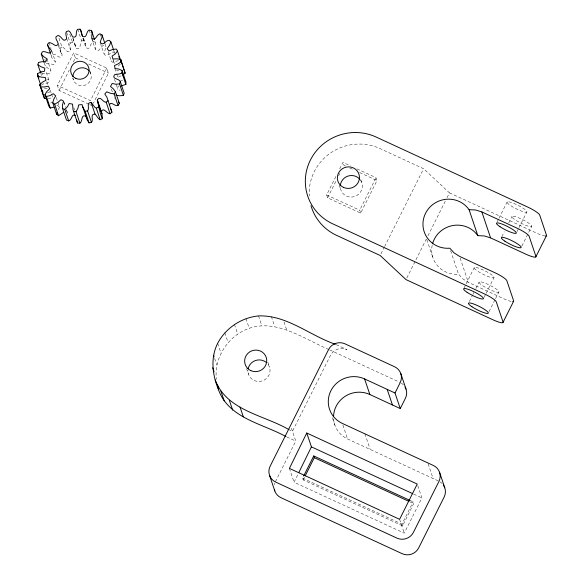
<?xml version="1.0" encoding="UTF-8"?>
<svg xmlns="http://www.w3.org/2000/svg" width="584" height="584" viewBox="0 0 584 584"><rect width="100%" height="100%" fill="white"/><g stroke="black" fill="none" stroke-linecap="round" stroke-linejoin="round"><path stroke-width="0.44" stroke-dasharray="2.92 2.19" d="M328.858 349.539C300.132 337.077 268.596 313.112 237.739 334.15C223.38 344.151 214.277 361.7 216.372 379.279M105.105 44.048L105.938 46.523L103.857 45.377C100.141 45.873 99.842 53.239 95.703 49.728C95.484 47.085 96.528 43.34 94.842 40.5M118.428 60.707C115.683 60.787 111.23 64.773 111.106 59.488M46.997 58.801L50.881 70.343C51.136 76.088 45.114 71.555 42.267 74.058L41.968 75.599M118.391 77.066L122.136 75.365M58.349 43.523L62.233 55.057C59.809 60.583 56.641 53.597 52.94 54.166L51.334 55.947C51.071 59.634 58.342 61.276 53.889 64.539C51.662 64.583 48.859 62.641 46.216 63.422L45.151 65.547L44.318 63.072M66.649 32.397L70.255 43.114C68.08 46.129 73.307 51.326 67.832 51.83C65.934 50.764 64.59 47.64 61.948 46.983L58.342 36.266M105.806 48.29C101.448 58.152 107.091 55.619 113.143 51.866L114.814 53.524M67.445 113.194L65.751 107.733M114.449 97.71L114.654 98.419M77.701 29.295L81.585 40.829C79.074 43.282 81.811 50.662 76.219 48.253L72.336 36.712M417.794 485.698L421.904 497.911L404.252 533.163L294.059 482.245L298.402 473.398M88.841 104.171L59.086 90.425L57.385 85.381L73.679 52.845L106.741 68.116L108.442 73.168L93.367 103.258M59.086 90.425L69.27 70.095M73.343 61.955L75.38 57.889L73.679 52.845M106.741 68.116L90.447 100.652L57.385 85.381M356.992 168.885L376.001 177.675L376.972 180.558L360.678 213.094L327.617 197.815L326.646 194.932L336.421 175.412M339.684 168.907L342.939 162.396L350.378 165.834M327.617 197.815L336.581 179.923M338.618 175.857L339.837 173.419M360.678 213.094L359.707 210.211L376.001 177.675M380.965 253.857L384.214 247.375M384.622 246.565L423.604 168.718L380.082 148.606A49.297 47.771 -18.6 0 0 309.316 196.042M275.392 481.764L295.767 441.095L290.796 426.335M409.851 500.357L413.136 501.875L413.72 503.605L402.588 525.841L303.176 479.909L302.592 478.179L303.388 476.588M303.176 479.909L304.768 476.734M406.807 277.984L426.298 239.06M427.926 235.819L445.388 200.947M447.016 197.706L449.446 192.837L423.604 168.718M464.134 287.839L465.762 284.591M466.171 283.773L474.317 267.508M496.991 222.227L498.626 218.971M499.028 218.161L507.175 201.889M469.397 301.453L472.653 294.949M473.062 294.132L473.879 292.504M475.916 288.438L479.172 281.933M501.846 236.651L504.291 231.768M508.774 222.825L512.029 216.314M484.151 297.227L485.786 293.971M486.187 293.161L493.933 277.707A11.089 1.964 26.6 0 0 480.712 268.91A11.089 1.964 26.6 0 0 477.727 271.202A11.089 1.964 26.6 0 0 493.933 277.707M517.015 231.607L518.643 228.359M519.052 227.541L526.79 212.087A11.089 1.964 26.6 0 0 513.577 203.298A11.089 1.964 26.6 0 0 510.591 205.583A11.089 1.964 26.6 0 0 526.79 212.087M489.005 311.652L495.115 299.446M495.524 298.636L498.787 292.131A11.089 1.964 26.6 0 0 485.567 283.335A11.089 1.964 26.6 0 0 482.581 285.627A11.089 1.964 26.6 0 0 498.787 292.131M521.87 246.032L531.644 226.512A11.089 1.964 26.6 0 0 518.431 217.722A11.089 1.964 26.6 0 0 515.446 220.007A11.089 1.964 26.6 0 0 531.644 226.512M402.588 525.841L402.004 524.111L413.136 501.875M58.196 109.588L59.619 107.427L57.677 101.66M92.235 39.135L93.068 41.61C89.702 43.238 91.067 50.793 85.936 47.64L82.052 36.099M50.757 103.04L51.648 102.017M120.333 64.094L117.369 66.883M61.948 46.983L59.911 48.275L60.532 51.845L62.233 55.057M41.384 85.279C43.457 82.118 50.509 84.921 48.691 79.46L45.917 71.219M47.465 92.958L49.45 92.184L49.815 91.542M56.86 105.332L57.612 105.368L59.619 107.427M70.255 43.114L72.555 42.391L74.934 45.136L76.219 48.253M118.778 70.489L117.253 70.89L116.72 70.197M48.202 98.513L52.246 97.769M118.895 85.914C116.968 87.023 117.406 90.659 120.209 90.177M81.585 40.829L83.994 40.741L85.505 44.026L85.936 47.64M47.304 88.819L43.902 88.367M46.961 79.037L48.691 79.46M120.487 80.103L122.611 80.548M93.068 41.61L95.396 42.15M449.446 192.837L536.455 233.038A12.322 2.175 26.6 0 0 545.514 236.009M345.56 166.046L343.91 165.279L342.939 162.396M349.699 167.958L353.831 169.864M359.613 172.535L376.972 180.558M75.38 57.889L79.512 59.802M88.607 63.999L108.442 73.168M326.646 194.932L359.707 210.211M89.666 104.558L92.148 105.704M432.175 245.36A25.265 24.484 -18.6 0 0 458.528 274.166L462.864 278.904L468.331 282.364L503.591 298.658A12.322 2.175 26.6 0 0 511.102 301.41M336.223 344.662L346.933 349.612A12.322 11.943 -18.6 0 0 330.486 355.364L292.46 431.284L290.007 430.145M329.683 349.925L399.821 382.33M333.581 418.837A25.265 24.484 -18.6 0 0 347.582 438.993L438.591 481.041M413.662 494.108L421.904 497.911M286.751 436.927L295.767 441.095M409.61 501.707L413.72 503.605M302.592 478.179L402.004 524.111M46.26 66.926L50.881 70.343M460.156 258.07L468.331 282.364M450.636 250.711L458.528 274.166M426.824 239.608L433.029 258.033M360.729 179.492L361.788 182.639M339.26 185.245L340.852 189.968M428.116 463.74L433.08 478.493M399.595 519.315L404.252 533.163M364.927 433.846L370.168 449.424M342.888 425.05L347.582 438.993M332.384 417.721L334.866 425.101M284.021 321.923L286.773 330.099M271.326 316.491L274.626 326.303M258.522 315.915L261.822 325.726M267.808 362.109L269.458 367.015M245.944 318.594L249.244 328.405M289.401 468.397L294.059 482.245M234.439 324.339L237.739 334.15M246.594 368.621L248.514 374.337M224.796 332.771L228.096 342.582M217.671 343.304L220.971 353.116M113.982 51.049L114.537 52.699M214.649 358.496L216.846 365.036M112.836 58.655L114.5 63.605M113.413 60.707L114.245 63.181M114.822 68.372L116.486 73.321M116.763 74.146L118.15 78.263M108.142 51.735L110.916 59.977M99.973 33.843L100.806 36.31M114.486 79.322L117.815 89.213M100.346 43.019L103.952 53.728M111.405 89.162L112.515 92.462M89.184 30.069L90.849 35.011M91.469 37.799L95.353 49.341M83.563 38.252L85.505 44.026M83.162 38.267L83.994 40.741M89.965 71.263L90.79 73.694M72.876 37.945L75.927 47.012M69.781 34.149L72.555 42.391M66.678 38.478L70.562 50.02M72.796 78.176L73.336 79.796M58.312 45.245L60.532 51.845M73.796 107.631L74.628 110.099M49.056 42.632L50.998 48.399M51.852 51.115L55.458 61.831M50.779 54.297L51.334 55.947M63.809 101.959L65.474 106.908M63.62 101.39L65.284 106.332M66.394 109.631L67.503 112.931M44.829 59.305L46.216 63.422M56.29 97.535L57.4 100.835M50.195 90.148L51.304 93.447M51.582 94.272L52.691 97.564M46.72 81.585L47.83 84.884M41.435 71.584L42.267 74.058M40.989 73.898L41.544 75.548M360.511 180.142A11.089 10.746 -18.6 0 1 354.875 196.443A11.089 10.746 -18.6 0 1 340.289 187.216M401.215 383.089A12.322 11.943 -18.6 0 1 403.624 385.104M268.18 364.518A11.089 10.746 -18.6 0 1 261.851 381.038A11.089 10.746 -18.6 0 1 247.952 370.183M439.986 481.8A12.322 11.943 -18.6 0 1 442.395 483.815M274.363 484.742A12.322 11.943 -18.6 0 1 274.779 483.224M89.724 71.613A9.242 8.957 -18.6 0 1 85.403 85.06A9.242 8.957 -18.6 0 1 72.956 78.285"/><path stroke-width="0.88" d="M76.489 119.516L77.526 122.983L79.92 123.209L76.037 111.668L77.869 108.478L78.65 104.901L82.067 104.594L87.096 119.815L89.053 122.859L91.433 122.45C94.002 119.757 89.556 113.895 95.039 114.114C96.762 115.42 97.652 118.705 100.185 119.713L102.368 118.691C99.674 112.814 98.55 105.573 97.411 99.66C100.769 95.338 102.47 102.485 106.2 102.229L110.084 113.77L111.916 112.216L110.807 108.777M102.368 118.691L101.981 113.77L97.835 101.477M121.012 85.972L125.852 84.403L121.968 72.861L122.078 70.511L118.727 69.007L115.026 68.554L114.508 65.525L118.253 63.824L121.275 61.648L120.735 59.371L117.07 58.816L112.975 59.013L112.084 56.071L115.187 53.976L117.501 51.1L116.355 49.056L112.654 49.487L108.945 50.932L107.149 48.684L109.485 45.348L110.931 41.982L109.259 40.332C105.551 39.814 103.295 46.881 100.244 42.391C100.375 40.23 102.609 37.646 102.054 34.982L99.973 33.843C96.258 34.332 95.958 41.705 91.819 38.186C91.345 36.091 92.798 33.003 91.513 30.609L89.184 30.069C85.739 31.529 87.439 38.683 82.497 36.376C81.461 34.5 82.001 31.134 80.11 29.2L77.701 29.295C74.781 31.616 78.365 38.033 72.971 37.099C71.452 35.566 71.036 32.193 68.671 30.85L66.372 31.572C64.196 34.587 69.423 39.785 63.948 40.289C62.05 39.223 60.707 36.099 58.064 35.441L56.027 36.741C54.765 40.223 61.262 43.785 56.1 45.727C53.962 45.194 51.801 42.566 49.056 42.632L47.45 44.406L50.501 53.472M125.852 84.403L125.962 82.052L122.078 70.511M285.934 436.547C262.493 423.575 228.694 418.297 218.518 389.754C212.401 375.001 210.262 358.036 217.671 343.304C225.694 327.996 241.36 317.638 258.522 315.915C286.781 314.878 309.783 335.523 335.398 344.275M40.712 73.073L37.938 64.831L38.383 62.517L42.019 61.678L45.742 61.933L46.997 58.801L43.705 56.706L41.267 54.005L42.333 51.881C45.661 50.173 50.1 56.057 51.509 50.808C50.699 48.815 47.757 47.1 47.45 44.406M63.43 112.464L58.546 115.734L56.648 114.325L52.764 102.784L53.735 99.265L55.735 95.885L53.224 93.666L50.012 95.601L46.399 96.513L44.968 94.652L46.873 91.498L49.72 88.753L48.362 86.228L44.318 86.972L40.603 86.906L39.748 84.724L42.442 82.176L45.932 80.271L45.333 77.468L41.252 77.117L37.712 76.073L37.5 73.745L40.785 71.985L44.464 71.248L44.851 68.182L41.041 66.773L37.938 64.831M56.648 114.325L57.028 112.588M91.433 122.45L87.549 110.909C90.118 108.215 85.673 102.353 91.155 102.572C92.878 103.886 93.768 107.164 96.302 108.171L100.185 119.713M115.8 95.134L119.698 95.783L123.407 95.433L119.523 83.892L120.289 81.65C119.041 78.176 111.675 79.585 114.413 74.825C116.464 73.92 119.815 74.599 121.968 72.861M123.407 95.433L124.173 93.192L120.289 81.65M306.761 433.014L289.401 468.397L399.595 519.315L417.246 484.063L306.761 433.014L311.425 446.862L298.796 472.595M303.782 475.792L313.725 455.943L409.851 500.357M305.162 475.938L314.309 457.674L313.725 455.943M395.01 392.995L400.171 382.688A12.322 11.943 -18.6 0 0 394.58 366.752L344.991 343.837A12.322 11.943 -18.6 0 0 328.544 349.597L270.151 466.185A12.322 11.943 -18.6 0 0 275.743 482.121L396.959 538.127A12.322 11.943 -18.6 0 0 413.406 532.374L438.934 481.399A12.322 11.943 -18.6 0 0 433.35 465.463L342.333 423.415A25.265 24.484 -18.6 0 1 330.88 390.74A25.265 24.484 -18.6 0 1 364.606 378.943L395.01 392.995L400.252 408.574L369.847 394.521L364.606 378.943M400.252 408.574L405.413 398.266A12.322 11.943 -18.6 0 0 405.026 386.988M502.926 322.587L513.519 301.432M535.784 256.967L546.376 235.819M79.92 123.209C83.03 121.136 80.636 113.851 86.162 116.304M109.405 104.66C111.442 100.842 114.814 106.865 118.019 105.47L114.135 93.929L115.486 91.958L113.457 88.958L110.493 86.432L112.172 83.49L115.814 84.242L119.523 83.892M118.019 105.47L119.37 103.499L115.486 91.958M46.289 98.572L44.486 98.448L43.632 96.265L44.121 95.747M52.764 102.784L54.662 104.193L57.911 102.368L61.013 99.689L63.532 101.134L62.532 104.901L62.568 108.522L64.795 109.376L67.43 106.77L69.175 103.514L72.533 104.113L73.044 109.785L77.526 122.983M62.568 108.522L66.452 120.063L68.678 120.917C72.109 120.238 71.452 113.362 75.307 115.333M106.2 102.229L108.033 100.674L106.923 97.236L104.784 94.017L106.711 91.805L110.485 93.294L114.135 93.929M120.735 59.371L125.158 73.19L122.677 75.022M96.302 108.171L98.484 107.157M53.896 107.142L50.282 108.055L48.852 106.193L44.968 94.652M82.702 107.055L85.169 111.325L87.549 110.909M512.65 301.621A12.322 2.175 26.6 0 0 513.643 300.862L506.846 280.67A12.322 2.175 26.6 0 0 494.852 272.692L459.593 256.398L454.126 252.938L449.789 248.2A25.265 24.484 -18.6 0 1 425.546 213.291A25.265 24.484 -18.6 0 1 469.076 209.692L475.631 209.984L481.858 211.934L517.125 228.22A12.322 2.175 26.6 0 1 529.111 236.199L535.908 256.398A12.322 2.175 26.6 0 1 525.863 254.186L490.596 237.892L484.37 235.951L477.814 235.651A25.265 24.484 -18.6 0 0 452.761 225.541A25.265 24.484 -18.6 0 0 432.547 243.798M73.642 111.442L76.037 111.668M110.084 113.77C106.573 113.668 103.587 106.368 101.098 111.909L97.214 100.368M215.219 379.943C226.607 410.756 264.187 415.034 289.182 429.766M311.425 446.862L412.837 493.721M314.309 457.674L408.793 501.327M118.464 101.981L119.37 103.499M101.718 113.019L101.981 113.77M481.858 211.934L490.596 237.892M469.076 209.692L477.814 235.651M439.548 472.237L444.789 487.815M400.785 373.526L406.026 389.105M387.199 389.382L392.441 404.96M269.538 475.347L274.787 490.925M240.024 407.055L243.324 416.859M121.275 61.648L125.158 73.19M117.501 51.1L121.384 62.634M118.851 56.473L119.683 58.947M110.931 41.982L113.705 50.224M229.351 400.303L232.651 410.114M213.547 355.225L214.094 356.861M102.054 34.982L104.828 43.223M220.891 391.054L224.19 400.865M212.707 367.723L214.087 371.811M91.513 30.609L94.564 39.675M108.033 100.674L111.916 112.216M80.11 29.2L82.329 35.792M91.155 102.572L95.039 114.114M85.169 111.325L89.053 122.859M64.795 109.376L68.678 120.917M41.267 54.005L44.041 62.254M54.662 104.193L58.546 115.734M46.399 96.513L50.282 108.055M37.5 73.745L38.887 77.862M37.712 76.073L40.486 84.322M42.179 89.98L43.012 92.454M40.603 86.906L44.486 98.448M39.748 84.724L43.632 96.265M86.366 117.822L86.585 118.588M217.445 384.513L218.518 389.754M340.289 185.807A11.089 10.746 -18.6 0 1 359.635 179.04M311.017 205.721A49.297 47.771 -18.6 0 0 336.625 235.374L380.155 255.485L405.997 279.605L492.998 319.806A12.322 2.175 26.6 0 0 503.05 322.01L496.254 301.818A12.322 2.175 26.6 0 0 484.26 293.84L332.741 223.833A49.297 47.771 -18.6 0 1 310.389 160.082A49.297 47.771 -18.6 0 1 376.198 137.065L527.717 207.072A12.322 2.175 26.6 0 1 539.704 215.051L546.5 235.243A12.322 2.175 26.6 0 1 545.514 236.009M333.544 416.429A25.265 24.484 -18.6 0 1 369.847 394.521M248.142 368.781A11.089 10.746 -18.6 0 1 266.275 362.438M274.363 489.421A12.322 11.943 -18.6 0 0 280.984 497.699L402.201 553.705A12.322 11.943 -18.6 0 0 418.648 547.953L444.176 496.977A12.322 11.943 -18.6 0 0 443.373 485.041M72.854 76.723A9.242 8.957 -18.6 0 1 89.25 70.992M467.134 292.35A11.089 1.964 26.6 0 0 483.34 298.855A11.089 1.964 26.6 0 0 470.12 290.058A11.089 1.964 26.6 0 0 467.134 292.35M471.989 306.775A11.089 1.964 26.6 0 0 488.195 313.279A11.089 1.964 26.6 0 0 474.974 304.483A11.089 1.964 26.6 0 0 471.989 306.775M499.999 226.731A11.089 1.964 26.6 0 0 516.198 233.235A11.089 1.964 26.6 0 0 502.985 224.446A11.089 1.964 26.6 0 0 499.999 226.731M504.853 241.156A11.089 1.964 26.6 0 0 521.052 247.66A11.089 1.964 26.6 0 0 507.839 238.871A11.089 1.964 26.6 0 0 504.853 241.156M343.523 187.406A11.089 10.746 -18.6 0 0 359.445 176.733A11.089 10.746 -18.6 0 0 342.268 168.798A11.089 10.746 -18.6 0 0 343.523 187.406M250.799 370.628A11.089 10.746 -18.6 0 0 266.72 359.956A11.089 10.746 -18.6 0 0 249.543 352.021A11.089 10.746 -18.6 0 0 250.799 370.628M75.803 78.387A9.242 8.957 -18.6 0 0 89.075 69.496A9.242 8.957 -18.6 0 0 74.759 62.882A9.242 8.957 -18.6 0 0 75.803 78.387"/></g></svg>
